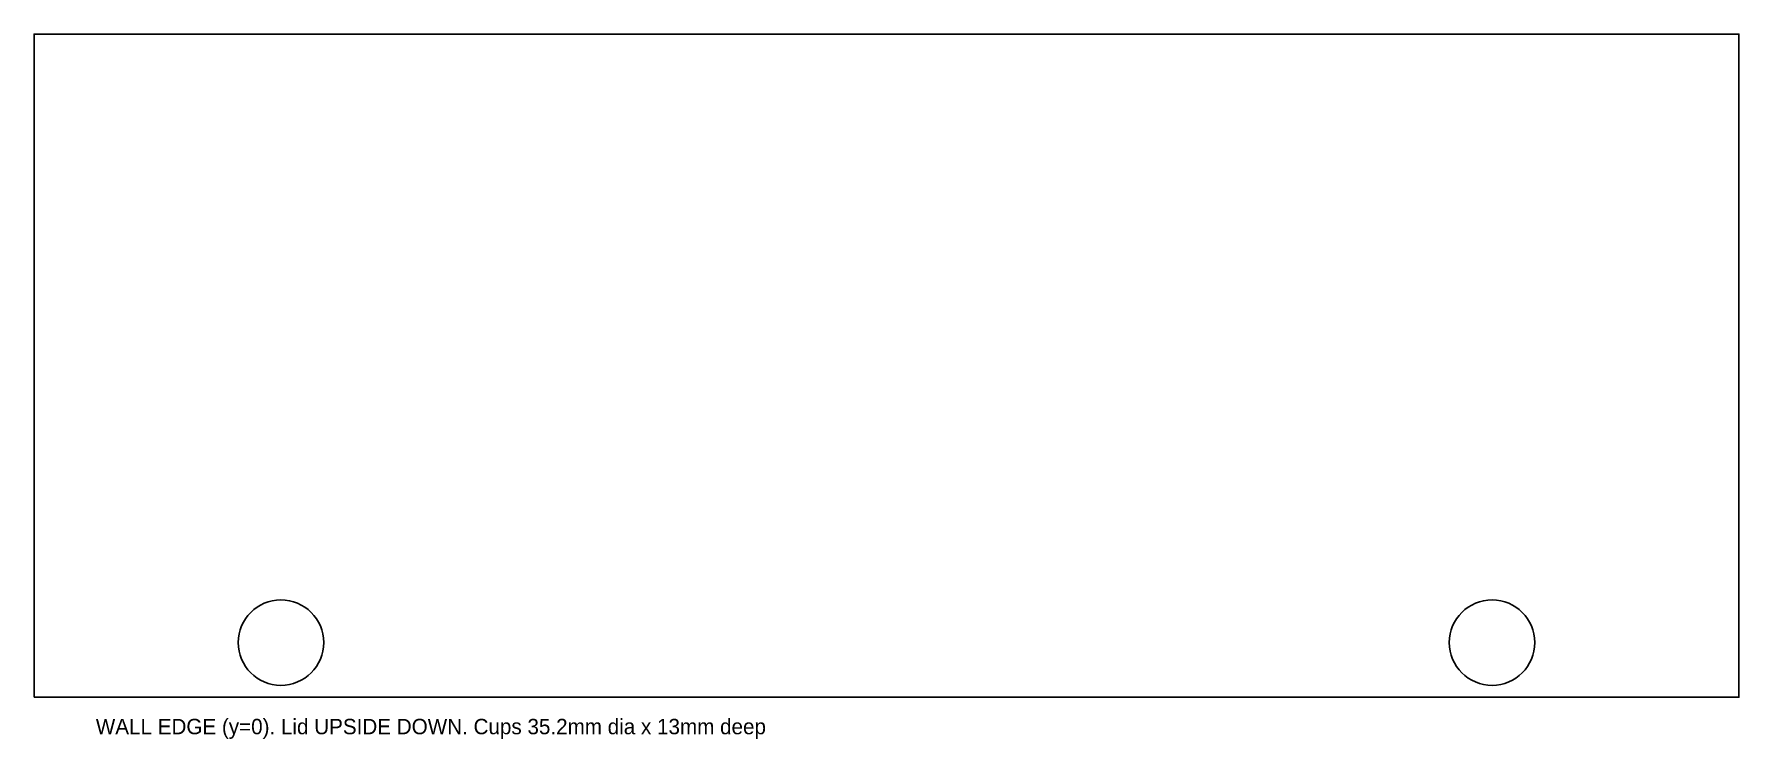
# Model space of a CAD drawing. Header units: inches. Extents: x 0 to 27.6, y -0.7 to 10.8.
import ezdxf

# ---------------------------------------------------------------- set-up
doc = ezdxf.new("R2010")
doc.units = ezdxf.units.IN
for name, color, linetype in [('LABEL', 3, 'Continuous'), ('POCKET_0.512', 1, 'Continuous'), ('REFERENCE_LID_OUTLINE_DO_NOT_CUT', 8, 'Continuous')]:
    doc.layers.add(name, color=color, linetype=linetype)

msp = doc.modelspace()

# ---------------------------------------------------------------- linework, layer by layer
at = {"layer": 'POCKET_0.512'}
for centre in [(4, 0.886), (23.625, 0.886)]:
    msp.add_circle(centre, 0.693, dxfattribs=at)
at = {"layer": 'REFERENCE_LID_OUTLINE_DO_NOT_CUT'}
msp.add_lwpolyline([(0, 0), (27.625, 0), (27.625, 10.75), (0, 10.75)], close=True, dxfattribs=at)

# ---------------------------------------------------------------- texts
at = {"layer": 'LABEL'}
msp.add_text('WALL EDGE (y=0). Lid UPSIDE DOWN. Cups 35.2mm dia x 13mm deep', height=0.25, dxfattribs=at).set_placement((1, -0.6))

doc.saveas('drawing.dxf')
